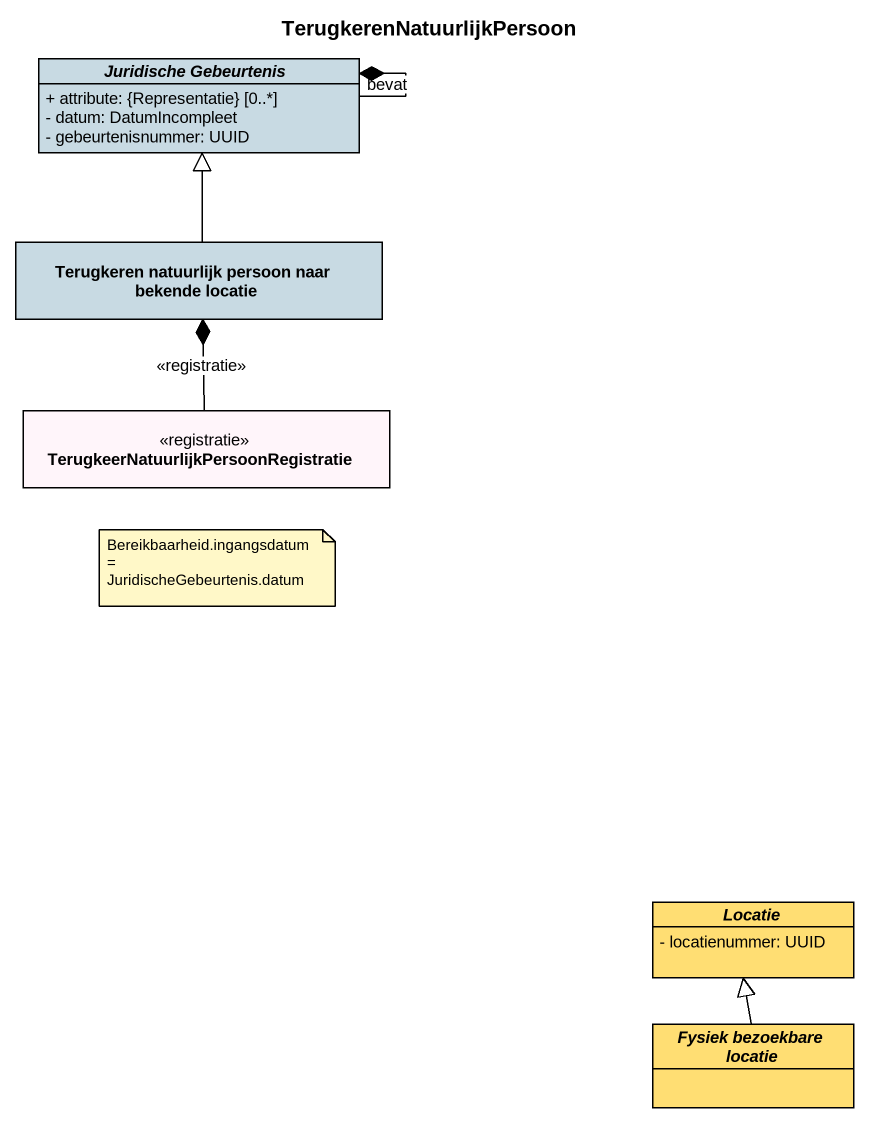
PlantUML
@startuml
title TerugkerenNatuurlijkPersoon
hide circle
hide empty members
skinparam classAttributeIconSize 0
abstract class "Juridische Gebeurtenis" as Juridische_Gebeurtenis #C8DAE3 {
  + attribute: {Representatie} [0..*]
  - datum: DatumIncompleet
  - gebeurtenisnummer: UUID
}
class "Terugkeren natuurlijk persoon naar bekende locatie" as Terugkeren_natuurlijk #C8DAE3
class "TerugkeerNatuurlijkPersoonRegistratie" as TerugkeerNatuurlijkPersoonRe <<registratie>> #FFF5FA
abstract class Locatie #FFDE73 {
  - locatienummer: UUID
}
abstract class "Fysiek bezoekbare locatie" as Fysiek_bezoekbare_locatie #FFDE73
Juridische_Gebeurtenis --* Juridische_Gebeurtenis : bevat
Terugkeren_natuurlijk -up-|> Juridische_Gebeurtenis
TerugkeerNatuurlijkPersoonRe -up-* Terugkeren_natuurlijk : <<registratie>>
Fysiek_bezoekbare_locatie -up-|> Locatie
note as N1
  Bereikbaarheid.ingangsdatum = JuridischeGebeurtenis.datum
end note
@enduml
